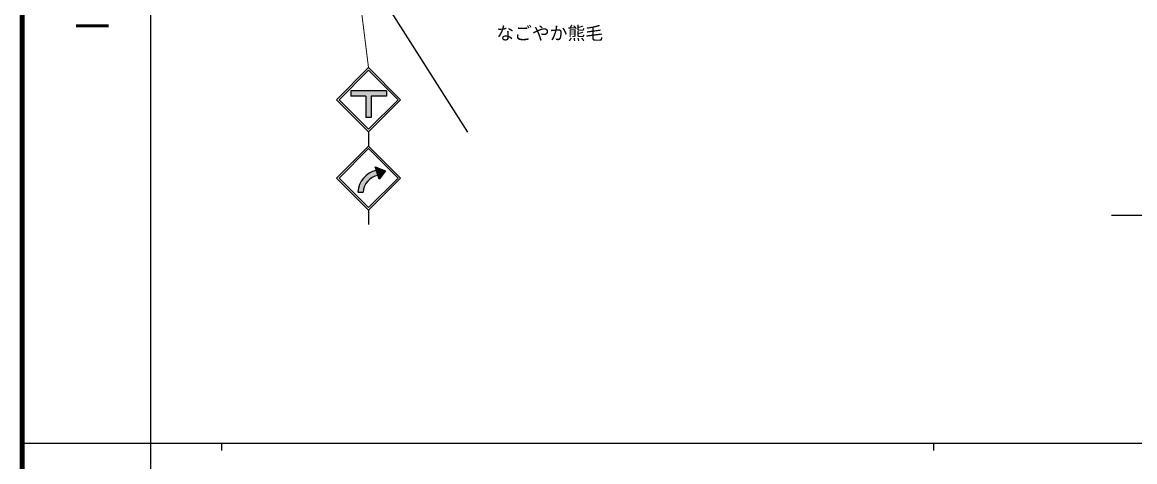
# Model space of a CAD drawing. Units: millimetres, scale not verified. Extents: x 40000 to 680000, y 20000 to 380000.
# Drawn here: x 40000 to 196288, y 202409 to 264076 of the extents above; entities that cross this region are included whole.
import ezdxf
from ezdxf.enums import TextEntityAlignment as Align

# ---------------------------------------------------------------- set-up
doc = ezdxf.new("R2010")
doc.units = ezdxf.units.MM
doc.header["$LTSCALE"] = 1000
for name, color, linetype, lineweight in [('M-BGD', 7, 'Continuous', 25), ('M-BMK-OTRS', 5, 'Continuous', 25), ('M-STR-HTXT', 7, 'Continuous', 13), ('M-STR-STRC', 7, 'Continuous', 25), ('M-TTL', 2, 'Continuous', 140), ('M-TTL-BAND', 7, 'Continuous', 25)]:
    doc.layers.add(name, color=color, linetype=linetype, lineweight=lineweight)
doc.styles.add('@ＭＳ ゴシック', font='')
doc.styles.add('ＭＳ ゴシック', font='')
doc.styles.get('@ＭＳ ゴシック').set_extended_font_data('@MS Gothic')
doc.styles.get('ＭＳ ゴシック').set_extended_font_data('MS Gothic')

msp = doc.modelspace()

# ---------------------------------------------------------------- hatches: boundary and pattern name
at = {"layer": 'M-STR-STRC'}
for points in [[(86157, 254463), (91157, 254463), (91157, 253713), (89032, 253713), (89032, 250713), (88282, 250713), (88282, 253713), (86157, 253713)], [(89564, 243811), (91034, 243246), (90122, 242062)], [(89564, 243811), (91034, 243246), (90122, 242062)], [(89730, 243291), (89564, 243811), (91034, 243246), (90122, 242062), (89956, 242581)], [(89730, 243291), (89730, 243291), (89956, 242581), (89956, 242581, 0.33505), (87880, 240258), (87880, 240258), (87137, 240259), (87137, 240259, -0.33299)]]:
    msp.add_hatch(color=256, dxfattribs=at).paths.add_polyline_path(points)

# ---------------------------------------------------------------- linework, layer by layer
at = {"layer": 'M-BGD'}
msp.add_line((193000, 237000), (214500, 237000), dxfattribs=at)
at = {"layer": 'M-BMK-OTRS'}
msp.add_line((102617, 248654), (83787, 278158), dxfattribs=at)
at = {"layer": 'M-STR-HTXT'}
msp.add_line((86472, 274807), (88657, 257714), dxfattribs=at)
at = {"layer": 'M-STR-STRC'}
for p, q in [((84157, 253214), (88657, 257714)), ((84511, 253214), (88657, 257360)), ((93158, 253213), (88657, 257714)), ((92804, 253213), (88657, 257360)), ((84157, 253214), (88657, 248713)), ((84511, 253214), (88657, 249067)), ((91157, 254463), (86157, 254463)), ((86157, 254463), (86157, 253713)), ((88282, 253713), (86157, 253713)), ((88282, 253713), (88282, 250713)), ((88657, 249067), (92804, 253213)), ((88658, 248713), (93158, 253213)), ((89032, 253713), (89032, 250713)), ((91157, 253713), (89032, 253713)), ((91157, 254463), (91157, 253713)), ((89032, 250713), (88282, 250713)), ((88657, 248713), (88657, 246713)), ((84157, 242213), (88657, 246713)), ((84511, 242213), (88657, 246359)), ((93158, 242213), (88657, 246713)), ((92804, 242213), (88657, 246359)), ((90122, 242062), (89564, 243811)), ((89564, 243811), (91034, 243246)), ((91034, 243246), (90122, 242062)), ((84157, 242213), (88657, 237712)), ((84511, 242213), (88657, 238066)), ((88657, 238066), (92804, 242213)), ((88658, 237713), (93158, 242213)), ((87137, 240259), (87880, 240258)), ((88657, 237712), (88657, 235712))]:
    msp.add_line(p, q, dxfattribs=at)
for radius, start, end in [(3327, 102.62812, 176.29677), (2586, 101.16557, 175.26003)]:
    msp.add_arc((90457, 240045), radius, start, end, dxfattribs=at)
at = {"layer": 'M-TTL'}
msp.add_line((40000, 380000), (40000, 20000), dxfattribs=at)
at = {"layer": 'M-TTL-BAND'}
for p, q in [((58000, 370000), (58000, 20000)), ((40000, 205000), (579000, 205000)), ((68000, 205000), (68000, 204000)), ((168000, 205000), (168000, 204000))]:
    msp.add_line(p, q, dxfattribs=at)

# ---------------------------------------------------------------- texts
at = {"layer": 'M-BGD', "style": 'ＭＳ ゴシック'}
msp.add_text('なごやか熊毛', height=1833, dxfattribs=at).set_placement((106597, 261080), align=Align.BOTTOM_LEFT)
at = {"layer": 'M-TTL-BAND', "style": '@ＭＳ ゴシック'}
msp.add_text('縮尺千分の一', height=3666, rotation=270, dxfattribs=at).set_placement((49777, 261030), align=Align.MIDDLE_RIGHT)

doc.saveas('drawing.dxf')
